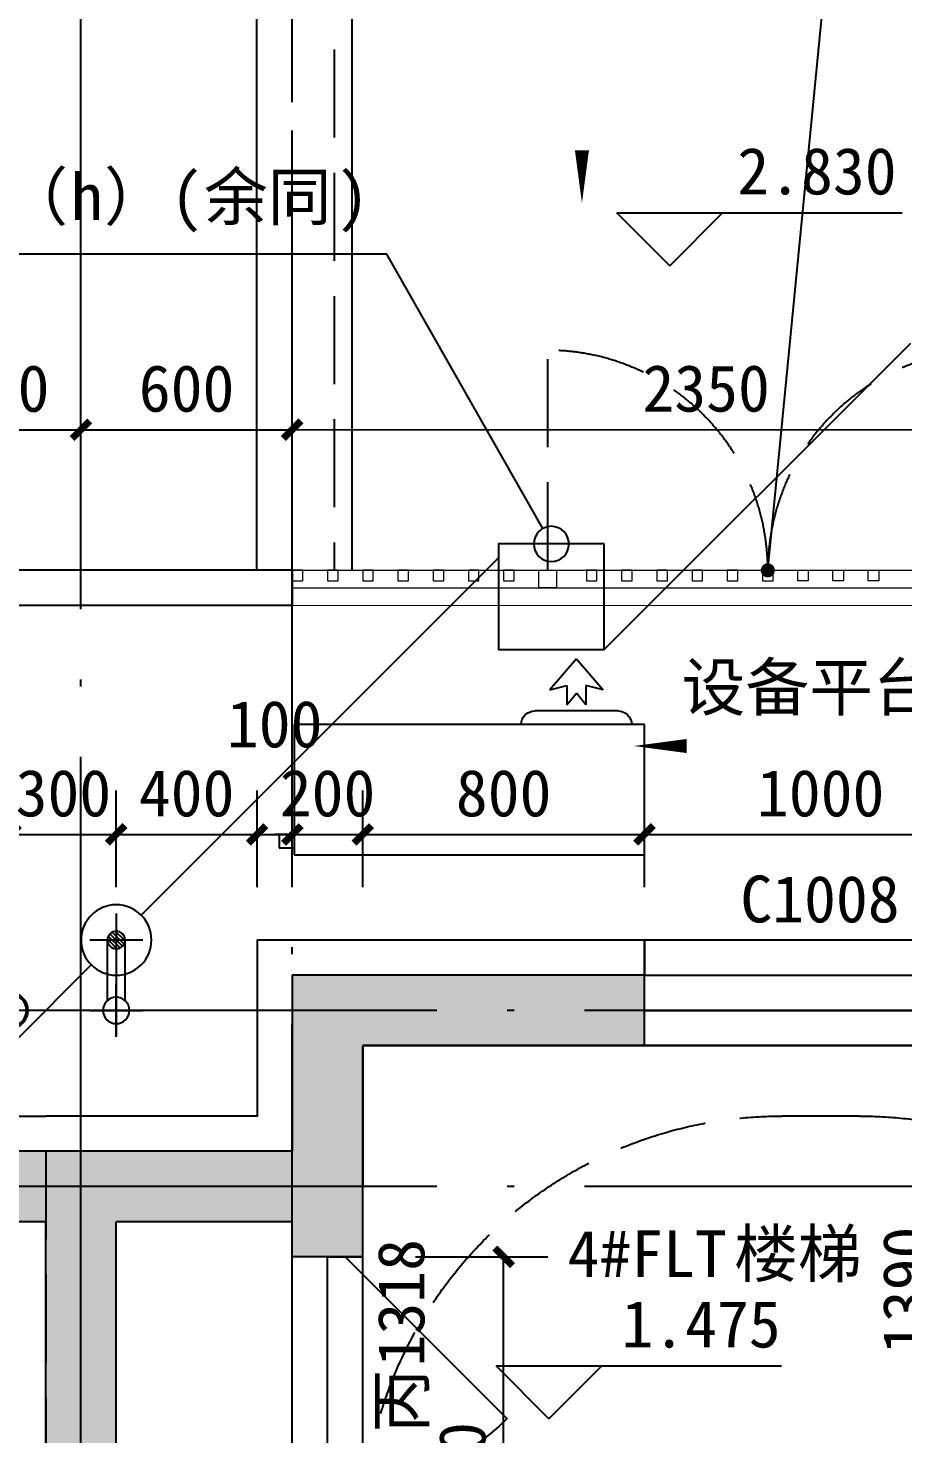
# Model space of a CAD drawing. Extents: x -10817 to 167545, y 26551 to 157048.
# Drawn here: x 66758 to 69242, y 122671 to 126663 of the extents above; entities that cross this region are included whole.
import ezdxf
from ezdxf.xclip import XClip

# ---------------------------------------------------------------- set-up
doc = ezdxf.new("R2010")
doc.units = 0
doc.header["$LTSCALE"] = 1000
doc.header["$MEASUREMENT"] = 0
doc.header["$XCLIPFRAME"] = 0
for name, pattern in [('125-北侧门头屋面$0$__DASH', [0.35, 0.25, -0.1]), ('125-北侧门头屋面$0$DASH', [0.35, 0.25, -0.1]), ('125-核心筒-标准层$0$DASH', [0.35, 0.25, -0.1]), ('DASH', [0.35, 0.25, -0.1]), ('DOTE', [2.42, 2, -0.2, 0.02, -0.2])]:
    doc.linetypes.add(name, pattern=pattern)
doc.layers.get('Defpoints').update_dxf_attribs({"color": 30, "linetype": 'DASH'})
for name, color, linetype in [('$0$A-DRAN-SYMB', 243, 'Continuous'), ('120-墙体$0$120-墙体$0$A-COLU-CONC-HATC', 204, 'Continuous'), ('120-墙体$0$120-墙体$0$A-WALL-CONC', 9, 'Continuous'), ('125-北侧门头屋面$0$A-DRAN-SYMB', 243, 'Continuous'), ('125-北侧门头屋面$0$A-ROOF', 241, 'Continuous'), ('125-核心筒-标准层$0$A-COLU-CONC-HATC', 204, 'Continuous'), ('125-核心筒-标准层$0$A-DOOR', 51, 'Continuous'), ('125-核心筒-标准层$0$A-FLOR-STRS', 51, 'Continuous'), ('125-核心筒-标准层$0$A-WALL-BLOK', 131, 'Continuous'), ('125-核心筒-标准层$0$A-WALL-CONC', 9, 'Continuous'), ('125-核心筒-标准层$0$A-WALL-INSL', 241, 'Continuous'), ('125-核心筒-标准层$0$造甲村-建筑200户型底图$0$A-FURN', 8, 'Continuous'), ('3#-夹层$0$A-ANNO-LEVL', 3, 'Continuous'), ('3#-夹层$0$A-ANNO-TEXT', 7, 'Continuous'), ('A-ANNO-DIMS', 3, 'Continuous'), ('A-ANNO-DOTE', 10, 'DOTE'), ('A-ANNO-INDX', 3, 'Continuous'), ('A-ANNO-NOTE', 3, 'Continuous'), ('A-ANNO-SYMB', 3, 'Continuous'), ('A-ANNO-TEXT', 7, 'Continuous'), ('A-DOOR', 51, 'Continuous'), ('A-DRAN', 243, 'Continuous'), ('A-DRAN-SYMB', 243, 'Continuous')]:
    doc.layers.add(name, color=color, linetype=linetype)
doc.layers.add('125-核心筒-标准层$0$A-00-15-4#-PM-TF$0$00-装饰-剖', color=241, linetype='Continuous', lineweight=5)
doc.layers.add('125-核心筒-标准层$0$A-00-15-4#-PM-TF$0$00-装饰-看', color=46, linetype='Continuous', lineweight=5)
doc.styles.add('3#-夹层$0$_TCH_DIM', font='')
doc.styles.add('3#-夹层$0$Standard', font='')
doc.styles.add('_TCH_DIM', font='')
doc.styles.add('_TCH_DIM_T3', font='')
doc.styles.get("Standard").update_dxf_attribs({"font": ''})
doc.styles.get('3#-夹层$0$_TCH_DIM').set_extended_font_data('SimSun')
doc.styles.get('3#-夹层$0$Standard').set_extended_font_data('SimSun')
doc.styles.get('_TCH_DIM').set_extended_font_data('SimSun')
doc.styles.get('_TCH_DIM_T3').set_extended_font_data('SimSun')
doc.styles.get('Standard').set_extended_font_data('SimSun')
doc.dimstyles.new('_TCH_ARCH&&50', dxfattribs={"dimtxt": 132.911392, "dimasz": 50, "dimexe": 125, "dimexo": 150, "dimgap": 50, "dimtad": 1, "dimdec": 0, "dimzin": 0, "dimdsep": 46, "dimtxsty": '_TCH_DIM_T3', "dimblk": 'ARCHTICK', "dimcen": 0.09, "dimclrt": 7, "dimazin": 2, "dimtfac": 1, "dimtdec": 0, "dimtix": 1, "dimtmove": 2, "dimatfit": 3, "dimfxl": 50, "dimtolj": 1, "dimtzin": 0, "dimarcsym": 0})

# ---------------------------------------------------------------- blocks, each defined once
blk = doc.blocks.new('120-墙体')
at = {"layer": '120-墙体$0$120-墙体$0$A-COLU-CONC-HATC'}
blk.add_hatch(color=256, dxfattribs=at).paths.add_polyline_path([(-7800, 100), (-7800, -100), (-7200, -100), (-7200, 100)])
at = {"layer": '120-墙体$0$120-墙体$0$A-WALL-CONC'}
for p, q in [((-7800, 100), (-7200, 100)), ((-7800, -100), (-7200, -100))]:
    blk.add_line(p, q, dxfattribs=at)
at = {"layer": 'Defpoints'}
blk.add_lwpolyline([(-7800, 100), (-7800, -3300), (-7050, -3300), (-7050, -4700), (-8350, -4700), (-8350, -7200), (-9550, -7200), (-9550, -11200)], dxfattribs=at)
blk = doc.blocks.new('125-核心筒-标准层$0$DDDA$C0A4D4CDB')
at = {"color": 0}
for p, q in [((193.3, 556.5), (117.4, 469)), ((193.3, 556.5), (269.2, 469)), ((117.4, 469), (166.5, 480.6)), ((166.5, 480.6), (166.5, 426.2)), ((220.1, 480.6), (220.1, 426.2)), ((269.2, 469), (220.1, 480.6)), ((166.5, 426.2), (193.3, 459.5)), ((220.1, 426.2), (193.3, 459.5)), ((75.1, 408.7), (311.5, 408.7)), ((0, 0), (0, 370)), ((0, 370), (995, 370)), ((995, 370), (995, 0)), ((995, 57.2), (1037.4, 57.2)), ((1037.4, 57.2), (1037.4, 20.2)), ((995, 0), (0, 0)), ((1037.4, 20.2), (995, 20.2))]:
    blk.add_line(p, q, dxfattribs=at)
for centre, start_param, end_param in [((75.1, 370), 0.785398, 2.356194), ((311.5, 370), 5.497787, 7.068583)]:
    blk.add_ellipse(centre, major_axis=(27.3, 27.3), ratio=1, start_param=start_param, end_param=end_param, dxfattribs=at)
blk = doc.blocks.new('125-核心筒-标准层$0$$TCHSYS$WIN2D')
for p, q in [((-0.5, 0.5), (0.5, 0.5)), ((-0.5, 0.5), (-0.5, -0.5)), ((0.5, 0.5), (0.5, -0.5)), ((0.5, 0.1667), (-0.5, 0.1667)), ((0.5, -0.1667), (-0.5, -0.1667)), ((-0.5, -0.5), (0.5, -0.5))]:
    blk.add_line(p, q)
blk = doc.blocks.new('125-核心筒-标准层$0$$DorLib2D$00000116')
at = {"color": 0}
for p, q in [((-0.5, 0), (-0.1464, 0.3536)), ((0.5, 0), (0.1464, 0.3536))]:
    blk.add_line(p, q, dxfattribs=at)
for centre, start, end in [((-0.5, 0), 0, 45), ((0.5, 0), 135, 180)]:
    blk.add_arc(centre, 0.5, start, end, dxfattribs=at)
blk = doc.blocks.new('125-核心筒-标准层')
at = {"layer": '125-核心筒-标准层$0$A-COLU-CONC-HATC'}
for points in [[(150, 7700), (150, 7500), (950, 7500), (1150, 7700)], [(1150, 7700), (950, 7500), (950, 7100), (1083.3, 7100), (1150, 7200)], [(1083.3, 7100), (1150, 7000), (1650, 7000), (1749.8, 7100), (1750, 7200), (1150, 7200)], [(1749.8, 7100), (1850, 7000), (1850, 7200), (1749.3, 7200)], [(1150, 6900), (1150, 7000), (1083.3, 7100), (950, 7100), (950, 6900)], [(1650, 5500), (1850, 5500), (1850, 7000), (1749.8, 7100), (1650, 7000)]]:
    blk.add_hatch(color=256, dxfattribs=at).paths.add_polyline_path(points)
at = {"layer": '125-核心筒-标准层$0$A-00-15-4#-PM-TF$0$00-装饰-剖'}
for points in [[(-485, 8820), (-485, 8850), (-515, 8850), (-515, 8820)], [(-385, 8820), (-385, 8850), (-415, 8850), (-415, 8820)], [(-285, 8820), (-285, 8850), (-315, 8850), (-315, 8820)], [(-215, 8820), (-215, 8850), (-185, 8850), (-185, 8820)], [(-115, 8820), (-115, 8850), (-85, 8850), (-85, 8820)], [(-15, 8820), (-15, 8850), (15, 8850), (15, 8820)], [(85, 8820), (85, 8850), (115, 8850), (115, 8820)], [(185, 8820), (185, 8850), (215, 8850), (215, 8820)], [(285, 8820), (285, 8850), (315, 8850), (315, 8820)], [(450, 8850), (400, 8850), (400, 8800), (450, 8800)], [(520, 8820), (520, 8850), (550, 8850), (550, 8820)], [(620, 8820), (620, 8850), (650, 8850), (650, 8820)], [(720, 8820), (720, 8850), (750, 8850), (750, 8820)], [(820, 8820), (820, 8850), (850, 8850), (850, 8820)], [(920, 8820), (920, 8850), (950, 8850), (950, 8820)], [(1020, 8820), (1020, 8850), (1050, 8850), (1050, 8820)], [(1120, 8820), (1120, 8850), (1150, 8850), (1150, 8820)]]:
    blk.add_lwpolyline(points, close=True, dxfattribs=at)
at = {"layer": '125-核心筒-标准层$0$A-00-15-4#-PM-TF$0$00-装饰-看', "color": 251}
for points in [[(1149.9, 8850), (-1550.1, 8850)], [(1149.9, 8800), (-1550.1, 8800)], [(-2300, 7300), (-2300, 8750), (2200, 8749.3), (2200, 7300)]]:
    blk.add_lwpolyline(points, dxfattribs=at)
at = {"layer": '125-核心筒-标准层$0$A-DOOR'}
for p, q in [((950, 5600), (950, 6900)), ((1050, 5600), (1050, 6900))]:
    blk.add_line(p, q, dxfattribs=at)
at = {"layer": '125-核心筒-标准层$0$A-FLOR-STRS'}
for p, q in [((950, 7500), (-1650, 7500)), ((950, 6110), (950, 7500))]:
    blk.add_line(p, q, dxfattribs=at)
at = {"layer": '125-核心筒-标准层$0$A-FLOR-STRS', "linetype": '125-核心筒-标准层$0$DASH'}
blk.add_lwpolyline([(-1650, 6110, -0.414214), (-460, 7300), (-240, 7300, -0.414214), (950, 6110)], format="xyb", dxfattribs=at)
blk.add_lwpolyline([(1150, 5500), (1150, 6900)], dxfattribs=at)
at = {"layer": '125-核心筒-标准层$0$A-WALL-BLOK'}
for p, q in [((1149.9, 8850), (2300, 8850)), ((1149.9, 8850), (1149.9, 8750)), ((1149.9, 8750), (2200, 8750)), ((1050, 6900), (950, 6900))]:
    blk.add_line(p, q, dxfattribs=at)
at = {"layer": '125-核心筒-标准层$0$A-WALL-CONC'}
for p, q in [((150, 7700), (1150, 7700)), ((150, 7500), (150, 7700)), ((1150, 7700), (1150, 7200)), ((150, 7500), (950, 7500)), ((950, 7500), (950, 7100)), ((1150, 7200), (1750, 7200)), ((1749.3, 7200), (1850, 7200)), ((950, 6900), (950, 7100)), ((1150, 7000), (1650, 7000)), ((1150, 6900), (1150, 7000)), ((1650, 5500), (1650, 7000)), ((1850, 7000), (1850, 7000)), ((1850, 5500), (1850, 7000)), ((950, 6900), (1150, 6900))]:
    blk.add_line(p, q, dxfattribs=at)
at = {"layer": '125-核心筒-标准层$0$A-WALL-INSL'}
blk.add_line((150, 7800), (150, 7700), dxfattribs=at)
for points in [[(150, 7700), (150, 7800), (1250, 7800), (1250, 7300), (1850, 7300)], [(2450, 7300), (1850, 7300)]]:
    blk.add_lwpolyline(points, dxfattribs=at)
at = {"layer": '125-核心筒-标准层$0$A-DOOR', "xscale": 1000, "yscale": -300, "zscale": 300}
blk.add_blockref('125-核心筒-标准层$0$$TCHSYS$WIN2D', (-350, 7650), dxfattribs=at)
at = {"layer": '125-核心筒-标准层$0$A-DOOR', "xscale": 1300, "yscale": 1300, "zscale": 100, "rotation": 90}
blk.add_blockref('125-核心筒-标准层$0$$DorLib2D$00000116', (1000, 6250), dxfattribs=at)
at = {"layer": '125-核心筒-标准层$0$造甲村-建筑200户型底图$0$A-FURN', "ltscale": 0.1, "extrusion": (0, 0, -1), "xscale": -1, "zscale": -1}
blk.add_blockref('125-核心筒-标准层$0$DDDA$C0A4D4CDB', (-150, 8042), dxfattribs=at)
blk = doc.blocks.new('125-北侧门头屋面')
at = {"layer": '125-北侧门头屋面$0$A-DRAN-SYMB'}
h = blk.add_hatch(dxfattribs=at)
h.set_pattern_fill('ANSI31', color=5, scale=5, angle=360, style=0)
h.set_pattern_definition([(45, (5082.6, -20652.858), (-5.61266, 5.61266), [])])
edge = h.paths.add_edge_path()
edge.add_arc((1649.8, 7800), 25, 0, 360)
at = {"layer": '125-北侧门头屋面$0$A-DRAN-SYMB', "color": 5}
for p, q in [((1649.8, 7875), (1649.8, 7637.5)), ((1574.8, 7800), (1724.8, 7800)), ((1649.8, 7675), (1649.8, 7525)), ((1574.8, 7600), (1724.8, 7600))]:
    blk.add_line(p, q, dxfattribs=at)
at = {"layer": '125-北侧门头屋面$0$A-DRAN-SYMB', "color": 5, "linetype": '125-北侧门头屋面$0$DASH'}
for p, q in [((1624.8, 7628), (1624.8, 7800)), ((1674.8, 7628), (1674.8, 7800))]:
    blk.add_line(p, q, dxfattribs=at)
at = {"layer": '125-北侧门头屋面$0$A-DRAN-SYMB', "color": 5}
for centre, radius in [((1649.8, 7800), 25), ((1649.8, 7600), 37.5)]:
    blk.add_circle(centre, radius, dxfattribs=at)
at = {"layer": '125-北侧门头屋面$0$A-ROOF', "elevation": 0}
for points in [[(-1948.7, 8849), (-1948.7, 10899.1), (1251.3, 10899.1), (1251.3, 8849)], [(-1678.7, 8849), (-1678.7, 10629.1), (981.3, 10629.1), (981.3, 8849)]]:
    blk.add_lwpolyline(points, dxfattribs=at)
at = {"layer": '125-北侧门头屋面$0$A-ROOF', "linetype": '125-北侧门头屋面$0$__DASH', "elevation": 0}
for points in [[(-1848.7, 8849), (-1848.7, 10799.1), (1151.3, 10799.1), (1151.3, 8849)], [(-1728.7, 8849), (-1728.7, 10679.1), (1031.3, 10679.1), (1031.3, 8849)]]:
    blk.add_lwpolyline(points, dxfattribs=at)
at = {"layer": '125-北侧门头屋面$0$A-ROOF'}
for points in [[(-605.3, 9494.7), (264.4, 8625)], [(564.4, 8885.7), (1579.2, 7870.8)], [(1720.7, 7729.4), (2150.1, 7300)]]:
    blk.add_lwpolyline(points, dxfattribs=at)
blk.add_lwpolyline([(264.4, 8925), (564.4, 8925), (564.4, 8625), (264.4, 8625)], close=True, dxfattribs=at)
blk.add_circle((1649.8, 7800), 100, dxfattribs=at)
blk = doc.blocks.new('bgfbgfb')
at = {"layer": '$0$A-DRAN-SYMB', "color": 5}
for p, q in [((0, -75), (0, 75)), ((75, 0), (-75, 0))]:
    blk.add_line(p, q, dxfattribs=at)
blk.add_circle((0, 0), 37.5, dxfattribs=at)
blk = doc.blocks.new('雨水管')
at = {"layer": 'A-DRAN-SYMB'}
for p, q in [((100, 105), (100, -105)), ((-5, 0), (205, 0))]:
    blk.add_line(p, q, dxfattribs=at)
for radius in [50, 45]:
    blk.add_circle((100, 0), radius, dxfattribs=at)
blk = doc.blocks.new('VGVBFGV')
blk.add_blockref('雨水管', (1849.8, 7599.9))
blk = doc.blocks.new('A$C5A0209F6')
at = {"xscale": -1}
for name, p in [('VGVBFGV', (0, 0)), ('bgfbgfb', (-1649.8, 7600))]:
    blk.add_blockref(name, p, dxfattribs=at)
blk = doc.blocks.new('_ArchTick')
at = {"color": 0, "linetype": 'ByBlock', "const_width": 0.4}
blk.add_lwpolyline([(-0.5, -0.5), (0.5, 0.5)], dxfattribs=at)
blk = doc.blocks.new('*D2836')
at = {"layer": 'A-ANNO-DIMS', "color": 0, "lineweight": -2, "transparency": 16777216}
for p, q in [((69118.1, 123773.5), (69493.1, 123773.5)), ((69368.1, 122383.5), (69368.1, 123773.5)), ((69118.1, 122383.5), (69493.1, 122383.5))]:
    blk.add_line(p, q, dxfattribs=at)
at = {"layer": 'Defpoints', "color": 0, "transparency": 16777216}
for p in [(68968.1, 123773.5), (69368.1, 123773.5), (68968.1, 122383.5)]:
    blk.add_point(p, dxfattribs=at)
at = {"layer": 'A-ANNO-DIMS', "color": 0, "lineweight": -2, "transparency": 16777216, "xscale": 50, "yscale": 50, "zscale": 50}
for p, rotation in [((69368.1, 123773.5), 90), ((69368.1, 122383.5), 270)]:
    blk.add_blockref('_ArchTick', p, dxfattribs=dict(at, rotation=rotation))
at = {"layer": 'A-ANNO-DIMS', "color": 7, "transparency": 16777216, "insert": (69251.7, 123078.5), "char_height": 132.91, "attachment_point": 5, "rotation": 90, "style": '_TCH_DIM_T3'}
blk.add_mtext('\\A1;1390', dxfattribs=at)
blk = doc.blocks.new('*D3096')
at = {"layer": 'A-ANNO-DIMS', "color": 0, "lineweight": -2, "transparency": 16777216}
for p, q in [((67508.1, 125272.9), (67508.1, 125647.9)), ((69858.2, 125273.3), (69858.1, 125648.3)), ((67508.1, 125522.9), (69858.2, 125523.3))]:
    blk.add_line(p, q, dxfattribs=at)
at = {"layer": 'Defpoints', "color": 0, "transparency": 16777216}
for p in [(69858.2, 125523.3), (67508.2, 125122.9), (69858.2, 125123.3)]:
    blk.add_point(p, dxfattribs=at)
at = {"layer": 'A-ANNO-DIMS', "color": 0, "lineweight": -2, "transparency": 16777216, "xscale": 50, "yscale": 50, "zscale": 50}
for p, rotation in [((67508.1, 125522.9), 180.0088112119666), ((69858.2, 125523.3), 0.008811211966507202)]:
    blk.add_blockref('_ArchTick', p, dxfattribs=dict(at, rotation=rotation))
at = {"layer": 'A-ANNO-DIMS', "color": 7, "transparency": 16777216, "insert": (68683.1, 125639.6), "char_height": 132.91, "attachment_point": 5, "rotation": 0.0088, "style": '_TCH_DIM_T3'}
blk.add_mtext('\\A1;2350', dxfattribs=at)
blk = doc.blocks.new('*D3097')
at = {"layer": 'A-ANNO-DIMS', "color": 0, "lineweight": -2, "transparency": 16777216}
for p, q in [((66908.1, 125272.8), (66908.1, 125647.8)), ((67508.1, 125272.9), (67508.1, 125647.9)), ((66908.1, 125522.8), (67508.1, 125522.9))]:
    blk.add_line(p, q, dxfattribs=at)
at = {"layer": 'Defpoints', "color": 0, "transparency": 16777216}
for p in [(67508.1, 125522.9), (66908.2, 125122.8), (67508.2, 125122.9)]:
    blk.add_point(p, dxfattribs=at)
at = {"layer": 'A-ANNO-DIMS', "color": 0, "lineweight": -2, "transparency": 16777216, "xscale": 50, "yscale": 50, "zscale": 50}
for p, rotation in [((66908.1, 125522.8), 180.0088112119673), ((67508.1, 125522.9), 0.008811211967219646)]:
    blk.add_blockref('_ArchTick', p, dxfattribs=dict(at, rotation=rotation))
at = {"layer": 'A-ANNO-DIMS', "color": 7, "transparency": 16777216, "insert": (67208.1, 125639.4), "char_height": 132.91, "attachment_point": 5, "rotation": 0.0088, "style": '_TCH_DIM_T3'}
blk.add_mtext('\\A1;600', dxfattribs=at)
blk = doc.blocks.new('*D3098')
at = {"layer": 'A-ANNO-DIMS', "color": 0, "lineweight": -2, "transparency": 16777216}
for p, q in [((66458.1, 125272.8), (66458, 125647.8)), ((66908.1, 125272.8), (66908.1, 125647.8)), ((66458.1, 125522.8), (66908.1, 125522.8))]:
    blk.add_line(p, q, dxfattribs=at)
at = {"layer": 'Defpoints', "color": 0, "transparency": 16777216}
for p in [(66908.1, 125522.8), (66458.1, 125122.8), (66908.2, 125122.8)]:
    blk.add_point(p, dxfattribs=at)
at = {"layer": 'A-ANNO-DIMS', "color": 0, "lineweight": -2, "transparency": 16777216, "xscale": 50, "yscale": 50, "zscale": 50}
for p, rotation in [((66458.1, 125522.8), 180.0088112119666), ((66908.1, 125522.8), 0.008811211966532647)]:
    blk.add_blockref('_ArchTick', p, dxfattribs=dict(at, rotation=rotation))
at = {"layer": 'A-ANNO-DIMS', "color": 7, "transparency": 16777216, "insert": (66683.1, 125639.3), "char_height": 132.91, "attachment_point": 5, "rotation": 0.0088, "style": '_TCH_DIM_T3'}
blk.add_mtext('\\A1;450', dxfattribs=at)
blk = doc.blocks.new('*D3107')
at = {"layer": 'A-ANNO-DIMS', "color": 0, "lineweight": -2, "transparency": 16777216}
for p, q in [((68508.2, 124223.5), (68508.2, 124498.5)), ((69508.2, 124223.5), (69508.2, 124498.5)), ((68508.2, 124373.5), (69508.2, 124373.5))]:
    blk.add_line(p, q, dxfattribs=at)
at = {"layer": 'Defpoints', "color": 0, "transparency": 16777216}
for p in [(69508.2, 124373.5), (68508.2, 124073.5), (69508.2, 124073.5)]:
    blk.add_point(p, dxfattribs=at)
at = {"layer": 'A-ANNO-DIMS', "color": 0, "lineweight": -2, "transparency": 16777216, "xscale": 50, "yscale": 50, "zscale": 50, "rotation": 180}
blk.add_blockref('_ArchTick', (68508.2, 124373.5), dxfattribs=at)
at = {"layer": 'A-ANNO-DIMS', "color": 0, "lineweight": -2, "transparency": 16777216, "xscale": 50, "yscale": 50, "zscale": 50}
blk.add_blockref('_ArchTick', (69508.2, 124373.5), dxfattribs=at)
at = {"layer": 'A-ANNO-DIMS', "color": 7, "transparency": 16777216, "insert": (69008.2, 124490), "char_height": 132.91, "attachment_point": 5, "style": '_TCH_DIM_T3'}
blk.add_mtext('\\A1;1000', dxfattribs=at)
blk = doc.blocks.new('*D3108')
at = {"layer": 'A-ANNO-DIMS', "color": 0, "lineweight": -2, "transparency": 16777216}
for p, q in [((67708.2, 124223.5), (67708.2, 124498.5)), ((68508.2, 124223.5), (68508.2, 124498.5)), ((67708.2, 124373.5), (68508.2, 124373.5))]:
    blk.add_line(p, q, dxfattribs=at)
at = {"layer": 'Defpoints', "color": 0, "transparency": 16777216}
for p in [(68508.2, 124373.5), (67708.2, 124073.5), (68508.2, 124073.5)]:
    blk.add_point(p, dxfattribs=at)
at = {"layer": 'A-ANNO-DIMS', "color": 0, "lineweight": -2, "transparency": 16777216, "xscale": 50, "yscale": 50, "zscale": 50, "rotation": 180}
blk.add_blockref('_ArchTick', (67708.2, 124373.5), dxfattribs=at)
at = {"layer": 'A-ANNO-DIMS', "color": 0, "lineweight": -2, "transparency": 16777216, "xscale": 50, "yscale": 50, "zscale": 50}
blk.add_blockref('_ArchTick', (68508.2, 124373.5), dxfattribs=at)
at = {"layer": 'A-ANNO-DIMS', "color": 7, "transparency": 16777216, "insert": (68108.2, 124490), "char_height": 132.91, "attachment_point": 5, "style": '_TCH_DIM_T3'}
blk.add_mtext('\\A1;800', dxfattribs=at)
blk = doc.blocks.new('*D3109')
at = {"layer": 'A-ANNO-DIMS', "color": 0, "lineweight": -2, "transparency": 16777216}
for p, q in [((67508.2, 124223.5), (67508.2, 124498.5)), ((67708.2, 124223.5), (67708.2, 124498.5)), ((67508.2, 124373.5), (67458.2, 124373.5)), ((67508.2, 124373.5), (67708.2, 124373.5)), ((67708.2, 124373.5), (67758.2, 124373.5))]:
    blk.add_line(p, q, dxfattribs=at)
at = {"layer": 'Defpoints', "color": 0, "transparency": 16777216}
for p in [(67708.2, 124373.5), (67508.2, 124073.5), (67708.2, 124073.5)]:
    blk.add_point(p, dxfattribs=at)
at = {"layer": 'A-ANNO-DIMS', "color": 0, "lineweight": -2, "transparency": 16777216, "xscale": 50, "yscale": 50, "zscale": 50}
blk.add_blockref('_ArchTick', (67508.2, 124373.5), dxfattribs=at)
at = {"layer": 'A-ANNO-DIMS', "color": 0, "lineweight": -2, "transparency": 16777216, "xscale": 50, "yscale": 50, "zscale": 50, "rotation": 180}
blk.add_blockref('_ArchTick', (67708.2, 124373.5), dxfattribs=at)
at = {"layer": 'A-ANNO-DIMS', "color": 7, "transparency": 16777216, "insert": (67608.2, 124490), "char_height": 132.91, "attachment_point": 5, "style": '_TCH_DIM_T3'}
blk.add_mtext('\\A1;200', dxfattribs=at)
blk = doc.blocks.new('*D3110')
at = {"layer": 'A-ANNO-DIMS', "color": 0, "lineweight": -2, "transparency": 16777216}
for p, q in [((67408.2, 124223.5), (67408.2, 124498.5)), ((67508.2, 124223.5), (67508.2, 124498.5)), ((67408.2, 124373.5), (67508.2, 124373.5))]:
    blk.add_line(p, q, dxfattribs=at)
at = {"layer": 'Defpoints', "color": 0, "transparency": 16777216}
for p in [(67508.2, 124373.5), (67408.2, 124073.5), (67508.2, 124073.5)]:
    blk.add_point(p, dxfattribs=at)
at = {"layer": 'A-ANNO-DIMS', "color": 0, "lineweight": -2, "transparency": 16777216, "xscale": 50, "yscale": 50, "zscale": 50, "rotation": 180}
blk.add_blockref('_ArchTick', (67408.2, 124373.5), dxfattribs=at)
at = {"layer": 'A-ANNO-DIMS', "color": 0, "lineweight": -2, "transparency": 16777216, "xscale": 50, "yscale": 50, "zscale": 50}
blk.add_blockref('_ArchTick', (67508.2, 124373.5), dxfattribs=at)
at = {"layer": 'A-ANNO-DIMS', "color": 7, "transparency": 16777216, "insert": (67458.2, 124686), "char_height": 132.91, "attachment_point": 5, "style": '_TCH_DIM_T3'}
blk.add_mtext('\\A1;100', dxfattribs=at)
blk = doc.blocks.new('*D3111')
at = {"layer": 'A-ANNO-DIMS', "color": 0, "lineweight": -2, "transparency": 16777216}
for p, q in [((67008.3, 124223.5), (67008.3, 124498.5)), ((67408.2, 124223.5), (67408.2, 124498.5)), ((67008.3, 124373.5), (67408.2, 124373.5))]:
    blk.add_line(p, q, dxfattribs=at)
at = {"layer": 'Defpoints', "color": 0, "transparency": 16777216}
for p in [(67408.2, 124373.5), (67008.3, 124073.5), (67408.2, 124073.5)]:
    blk.add_point(p, dxfattribs=at)
at = {"layer": 'A-ANNO-DIMS', "color": 0, "lineweight": -2, "transparency": 16777216, "xscale": 50, "yscale": 50, "zscale": 50, "rotation": 180}
blk.add_blockref('_ArchTick', (67008.3, 124373.5), dxfattribs=at)
at = {"layer": 'A-ANNO-DIMS', "color": 0, "lineweight": -2, "transparency": 16777216, "xscale": 50, "yscale": 50, "zscale": 50}
blk.add_blockref('_ArchTick', (67408.2, 124373.5), dxfattribs=at)
at = {"layer": 'A-ANNO-DIMS', "color": 7, "transparency": 16777216, "insert": (67208.2, 124490), "char_height": 132.91, "attachment_point": 5, "style": '_TCH_DIM_T3'}
blk.add_mtext('\\A1;400', dxfattribs=at)
blk = doc.blocks.new('*D3112')
at = {"layer": 'A-ANNO-DIMS', "color": 0, "lineweight": -2, "transparency": 16777216}
for p, q in [((66708.3, 124223.5), (66708.3, 124498.5)), ((67008.3, 124223.5), (67008.3, 124498.5)), ((66708.3, 124373.5), (66658.3, 124373.5)), ((66708.3, 124373.5), (67008.3, 124373.5)), ((67008.3, 124373.5), (67058.3, 124373.5))]:
    blk.add_line(p, q, dxfattribs=at)
at = {"layer": 'Defpoints', "color": 0, "transparency": 16777216}
for p in [(67008.3, 124373.5), (66708.3, 124073.5), (67008.3, 124073.5)]:
    blk.add_point(p, dxfattribs=at)
at = {"layer": 'A-ANNO-DIMS', "color": 0, "lineweight": -2, "transparency": 16777216, "xscale": 50, "yscale": 50, "zscale": 50}
blk.add_blockref('_ArchTick', (66708.3, 124373.5), dxfattribs=at)
at = {"layer": 'A-ANNO-DIMS', "color": 0, "lineweight": -2, "transparency": 16777216, "xscale": 50, "yscale": 50, "zscale": 50, "rotation": 180}
blk.add_blockref('_ArchTick', (67008.3, 124373.5), dxfattribs=at)
at = {"layer": 'A-ANNO-DIMS', "color": 7, "transparency": 16777216, "insert": (66858.3, 124490), "char_height": 132.91, "attachment_point": 5, "style": '_TCH_DIM_T3'}
blk.add_mtext('\\A1;300', dxfattribs=at)
blk = doc.blocks.new('*D3119')
at = {"layer": 'A-ANNO-DIMS', "color": 0, "lineweight": -2, "transparency": 16777216}
for p, q in [((67858.2, 123173.5), (68233.2, 123173.5)), ((68108.2, 121873.5), (68108.2, 123173.5)), ((67858.2, 121873.5), (68233.2, 121873.5))]:
    blk.add_line(p, q, dxfattribs=at)
at = {"layer": 'Defpoints', "color": 0, "transparency": 16777216}
for p in [(67708.2, 123173.5), (68108.2, 123173.5), (67708.2, 121873.5)]:
    blk.add_point(p, dxfattribs=at)
at = {"layer": 'A-ANNO-DIMS', "color": 0, "lineweight": -2, "transparency": 16777216, "xscale": 50, "yscale": 50, "zscale": 50}
for p, rotation in [((68108.2, 123173.5), 90), ((68108.2, 121873.5), 270)]:
    blk.add_blockref('_ArchTick', p, dxfattribs=dict(at, rotation=rotation))
at = {"layer": 'A-ANNO-DIMS', "color": 7, "transparency": 16777216, "insert": (67991.7, 122523.5), "char_height": 132.91, "attachment_point": 5, "rotation": 90, "style": '_TCH_DIM_T3'}
blk.add_mtext('\\A1;1300', dxfattribs=at)

msp = doc.modelspace()

# ---------------------------------------------------------------- linework, layer by layer
at = {"layer": '3#-夹层$0$A-ANNO-LEVL'}
for p, q in [((68579.9, 125988.6), (68429.9, 126138.6)), ((68429.9, 126138.6), (69240, 126138.6)), ((68579.9, 125988.6), (68729.9, 126138.6)), ((68236.8, 122713.7), (68086.8, 122863.7)), ((68086.8, 122863.7), (68896.9, 122863.7)), ((68236.8, 122713.7), (68386.8, 122863.7))]:
    msp.add_line(p, q, dxfattribs=at)
at = {"layer": 'A-ANNO-DOTE', "elevation": 0}
for points in [[(66908.2, 120173.5), (66908.2, 130072.6)], [(67508.2, 114573.5), (67508.2, 130072.6)], [(72758.2, 123873.5), (64558.1, 123873.5)], [(72758.2, 123373.5), (64558.1, 123373.5)]]:
    msp.add_lwpolyline(points, dxfattribs=at)
at = {"layer": 'A-ANNO-INDX'}
for p, q in [((67776.7, 126021.8), (64652.8, 126021.8)), ((68219.1, 125242), (67776.7, 126021.8))]:
    msp.add_line(p, q, dxfattribs=at)
msp.add_lwpolyline([(68293.8, 125198.5, 1), (68193.8, 125198.5, 1)], format="xyb", close=True, dxfattribs=at)
at = {"layer": 'A-ANNO-NOTE'}
msp.add_line((68858.2, 125123.5), (69080.5, 127407.6), dxfattribs=at)
at = {"layer": 'A-ANNO-NOTE', "const_width": 20}
msp.add_lwpolyline([(68857.2, 125113.5, 1), (68859.1, 125133.4, 1)], format="xyb", close=True, dxfattribs=at)
at = {"layer": 'A-ANNO-SYMB'}
msp.add_lwpolyline([(69713.1, 120273.5, 0, 0, 0), (69713.1, 122753.5, 0, 0, 0), (68303.1, 122753.5, 0, 0, 0), (68303.1, 121573.5, 0, 40, 0), (68303.1, 121723.5, 0, 0, 0)], format="xyseb", dxfattribs=at)
at = {"layer": 'A-DOOR', "linetype": 'DASH', "elevation": 0}
for points in [[(68233.2, 125123.5), (68233.2, 125748.5, -0.414214), (68858.2, 125123.5)], [(69483.3, 125123.5), (69483.3, 125748.5, 0.414214), (68858.3, 125123.5)]]:
    msp.add_lwpolyline(points, format="xyb", dxfattribs=at)
at = {"layer": 'A-DRAN'}
for points in [[(68330.5, 126516.4, 0, 0, 0), (68330.5, 126166.4, 0, 40, 0), (68330.5, 126316.4, 0, 0, 0)], [(68828, 124624.5, 0, 0, 0), (68478, 124624.5, 0, 40, 0), (68628, 124624.5, 0, 0, 0)]]:
    msp.add_lwpolyline(points, format="xyseb", dxfattribs=at)

# ---------------------------------------------------------------- block references
at = {"xscale": -1}
msp.add_blockref('125-北侧门头屋面', (68658.2, 116273.5, 0), dxfattribs=at)
ref = msp.add_blockref('125-核心筒-标准层', (68658.1, 116273.5, 0), dxfattribs=dict(xscale=-1))
XClip(ref).set_block_clipping_path([(-2900, -500), (2900, 12599.0639831296)])
ref = msp.add_blockref('A$C5A0209F6', (68658.1, 116273.5, 0))
XClip(ref).set_block_clipping_path([(-2900, -500), (2900, 12599.0639831296)])
ref = msp.add_blockref('120-墙体', (59008.1, 123373.5, 0), dxfattribs=dict(xscale=-1))
XClip(ref).set_block_clipping_path([(-12550, -7600), (-6750, 5499.0639831296)])

# ---------------------------------------------------------------- texts
at = {"layer": '3#-夹层$0$A-ANNO-TEXT', "color": 7, "style": '3#-夹层$0$_TCH_DIM'}
for s, p in [('2.830', (68771.7, 126191.1)), ('1.475', (68442.6, 122916.2))]:
    msp.add_text(s, height=132.91, dxfattribs=at).set_placement(p)
at = {"layer": '3#-夹层$0$A-ANNO-TEXT', "style": '3#-夹层$0$Standard'}
for s, p in [('楼梯', (68762.3, 123116.2, 0)), ('4#FLT', (68289.7, 123116.2, 0))]:
    msp.add_text(s, height=132.91, dxfattribs=at).set_placement(p)
at = {"layer": 'A-ANNO-TEXT', "color": 7, "style": '_TCH_DIM'}
for s, height, p in [('（', 132.9, (66690.1, 126118.6)), ('h', 132.9, (66879.1, 126118.6)), ('）', 132.9, (66973.7, 126118.6)), ('(', 132.9, (67162.7, 126118.6)), ('余同', 132.91, (67257.2, 126118.6)), (')', 132.9, (67635.3, 126118.6))]:
    msp.add_text(s, height=height, dxfattribs=at).set_placement(p)
at = {"layer": 'A-ANNO-TEXT'}
msp.add_text('设备平台', height=132.91, dxfattribs=at).set_placement((68613.1, 124725.4))
at = {"layer": 'A-ANNO-TEXT', "color": 2}
msp.add_text('C1008', height=132.91, dxfattribs=at).set_placement((68780.3, 124123.5, 0))
for s, height, p in [('1318', 132.91, (67883.2, 122862.7, 0)), ('丙', 132.9, (67883.2, 122673.6, 0))]:
    msp.add_text(s, height=height, rotation=90, dxfattribs=at).set_placement(p)

# ---------------------------------------------------------------- dimensions: what is measured, and where the dimension line sits
at = {"layer": 'A-ANNO-DIMS'}
for p1, p2, distance, picture, middle in [((66458.1, 125122.8), (66908.2, 125122.8), 400, '*D3098', (66683.1, 125639.3)), ((66908.2, 125122.8), (67508.2, 125122.9), 400, '*D3097', (67208.1, 125639.4)), ((67508.2, 125122.9), (69858.2, 125123.3), 400, '*D3096', (68683.1, 125639.6)), ((66708.3, 124073.5), (67008.3, 124073.5), 300, '*D3112', (66858.3, 124490)), ((67008.3, 124073.5), (67408.2, 124073.5), 300, '*D3111', (67208.2, 124490)), ((67508.2, 124073.5), (67708.2, 124073.5), 300, '*D3109', (67608.2, 124490)), ((67708.2, 124073.5), (68508.2, 124073.5), 300, '*D3108', (68108.2, 124490)), ((68508.2, 124073.5), (69508.2, 124073.5), 300, '*D3107', (69008.2, 124490)), ((68968.1, 122383.5), (68968.1, 123773.5), -400, '*D2836', (69251.7, 123078.5)), ((67708.2, 121873.5), (67708.2, 123173.5), -400, '*D3119', (67991.7, 122523.5))]:
    dim = msp.add_aligned_dim(p1=p1, p2=p2, distance=distance, dimstyle='_TCH_ARCH&&50', dxfattribs=at)
    dim.commit()
    dim.dimension.update_dxf_attribs({"geometry": picture, "text_midpoint": middle})
dim = msp.add_linear_dim(base=(67508.2, 124373.5), p1=(67408.2, 124073.5), p2=(67508.2, 124073.5), angle=0, dimstyle='_TCH_ARCH&&50', dxfattribs=at)
dim.commit()
dim.dimension.update_dxf_attribs({"geometry": '*D3110', "text_midpoint": (67458.2, 124686), "dimtype": 161})

doc.saveas('drawing.dxf')
